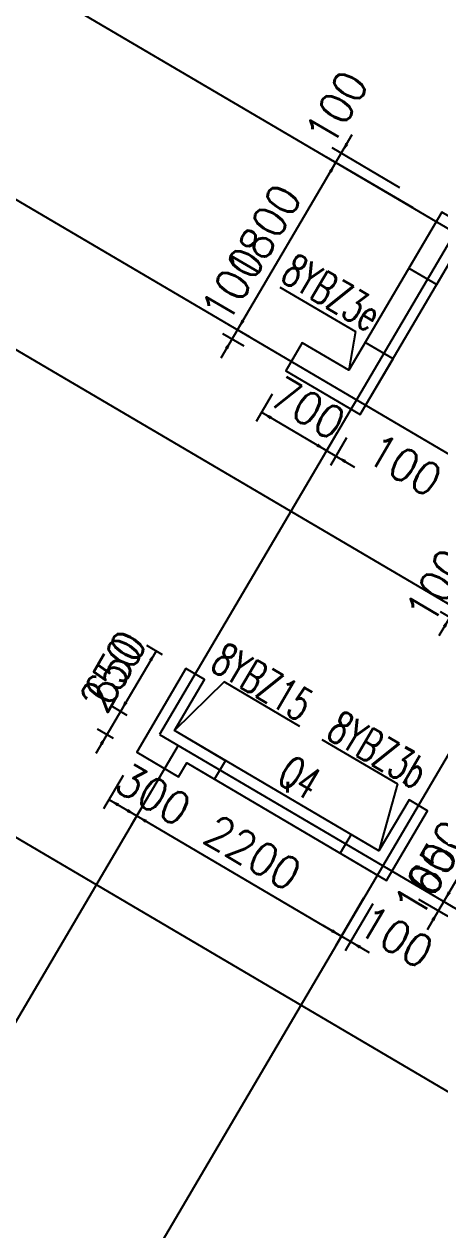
# Model space of a CAD drawing. Extents: x 387171 to 699106, y 11966 to 245688.
# Drawn here: x 595864 to 599719, y 124926 to 136107 of the extents above; entities that cross this region are included whole.
import ezdxf

# ---------------------------------------------------------------- set-up
doc = ezdxf.new("R2010")
doc.units = 0
doc.header["$LTSCALE"] = 100
doc.header["$MEASUREMENT"] = 0
for name, color, linetype in [('b边缘构件', 235, 'Continuous'), ('DOTE', 253, 'Continuous'), ('wall-主楼', 2, 'Continuous'), ('Y阴影', 254, 'Continuous'), ('剪力墙身标注', 7, 'Continuous'), ('小尺寸', 4, 'Continuous'), ('边缘构件标注', 1, 'Continuous')]:
    doc.layers.add(name, color=color, linetype=linetype)
doc.layers.add('配箍校核', color=2, linetype='ByLayer', lineweight=18)
doc.styles.get("Standard").update_dxf_attribs({"font": 'standard'})
doc.dimstyles.get("Standard").update_dxf_attribs({"dimtxt": 300, "dimasz": 100, "dimexe": 100, "dimexo": 250, "dimgap": 100, "dimtad": 0, "dimtoh": 1, "dimdec": 0, "dimdsep": 46, "dimcen": 0.09, "dimclrt": 7, "dimadec": 0, "dimazin": 0, "dimtfac": 1, "dimtdec": 4, "dimtofl": 0, "dimtmove": 0, "dimatfit": 3, "dimfxl": 1, "dimtolj": 1, "dimtzin": 0, "dimarcsym": 0})

# ---------------------------------------------------------------- blocks, each defined once
blk = doc.blocks.new('*D4251')
at = {"layer": '小尺寸', "color": 0, "linetype": 'ByBlock', "lineweight": -2}
for p, q in [((599603, 127712), (599857, 128143)), ((599573, 128078), (599841, 127920)), ((599522, 127992), (599791, 127834))]:
    blk.add_line(p, q, dxfattribs=at)
for points in [[(599755, 127971), (599792, 128065), (599820, 128048)], [(599705, 127884), (599668, 127790), (599639, 127807)]]:
    blk.add_solid(points, dxfattribs=at)
at = {"layer": '小尺寸', "color": 7, "linetype": 'Continuous', "lineweight": -2, "insert": (599583, 128172), "char_height": 300, "width": 476.67, "attachment_point": 5, "rotation": 59.5454}
blk.add_mtext('100', dxfattribs=at)
blk = doc.blocks.new('*D494')
at = {"layer": '小尺寸', "color": 0, "linetype": 'ByBlock', "lineweight": -2}
for p, q in [((599902, 128638), (600171, 128480)), ((599755, 127971), (600085, 128531)), ((599573, 128078), (599841, 127920))]:
    blk.add_line(p, q, dxfattribs=at)
for points in [[(600085, 128531), (600048, 128436), (600020, 128453)], [(599755, 127971), (599792, 128065), (599820, 128048)]]:
    blk.add_solid(points, dxfattribs=at)
at = {"layer": '小尺寸', "color": 7, "linetype": 'Continuous', "lineweight": -2, "insert": (599704, 128378), "char_height": 300, "width": 556.67, "attachment_point": 5, "rotation": 59.5454}
blk.add_mtext('650', dxfattribs=at)
blk = doc.blocks.new('*D1178')
at = {"layer": '小尺寸', "color": 0, "linetype": 'ByBlock', "lineweight": -2}
for p, q in [((597690, 133013), (597944, 133444)), ((597954, 133206), (597756, 133322)), ((597903, 133120), (597705, 133236))]:
    blk.add_line(p, q, dxfattribs=at)
for points in [[(597842, 133272), (597879, 133366), (597907, 133349)], [(597792, 133185), (597755, 133091), (597726, 133108)]]:
    blk.add_solid(points, dxfattribs=at)
at = {"layer": '小尺寸', "color": 7, "linetype": 'Continuous', "lineweight": -2, "insert": (597798, 133690), "char_height": 300, "width": 476.67, "attachment_point": 5, "rotation": 59.5454}
blk.add_mtext('100', dxfattribs=at)
blk = doc.blocks.new('*D914')
at = {"layer": '小尺寸', "color": 0, "linetype": 'ByBlock', "lineweight": -2}
for p, q in [((599470, 134403), (598668, 134874)), ((597842, 133272), (598755, 134823)), ((597954, 133206), (597756, 133322))]:
    blk.add_line(p, q, dxfattribs=at)
for points in [[(598755, 134823), (598718, 134729), (598690, 134746)], [(597842, 133272), (597879, 133366), (597907, 133349)]]:
    blk.add_solid(points, dxfattribs=at)
at = {"layer": '小尺寸', "color": 7, "linetype": 'Continuous', "lineweight": -2, "insert": (598083, 134174), "char_height": 300, "width": 690, "attachment_point": 5, "rotation": 59.5454}
blk.add_mtext('1800', dxfattribs=at)
blk = doc.blocks.new('*D1672')
at = {"layer": '小尺寸', "color": 0, "linetype": 'ByBlock', "lineweight": -2}
for p, q in [((598653, 134651), (598907, 135082)), ((599348, 134590), (598719, 134960)), ((599470, 134403), (598668, 134874))]:
    blk.add_line(p, q, dxfattribs=at)
for points in [[(598805, 134909), (598842, 135004), (598870, 134987)], [(598755, 134823), (598718, 134729), (598690, 134746)]]:
    blk.add_solid(points, dxfattribs=at)
at = {"layer": '小尺寸', "color": 7, "linetype": 'Continuous', "lineweight": -2, "insert": (598761, 135328), "char_height": 300, "width": 476.67, "attachment_point": 5, "rotation": 59.5454}
blk.add_mtext('100', dxfattribs=at)
blk = doc.blocks.new('*D1940')
at = {"layer": '小尺寸', "color": 0, "linetype": 'ByBlock', "lineweight": -2}
for p, q in [((598165, 132676), (598014, 132421)), ((598065, 132507), (598669, 132152)), ((598768, 132321), (598618, 132066))]:
    blk.add_line(p, q, dxfattribs=at)
for points in [[(598065, 132507), (598160, 132471), (598143, 132442)], [(598669, 132152), (598574, 132189), (598591, 132217)]]:
    blk.add_solid(points, dxfattribs=at)
at = {"layer": '小尺寸', "color": 7, "linetype": 'Continuous', "lineweight": -2, "insert": (598494, 132545), "char_height": 300, "width": 566.67, "attachment_point": 5, "rotation": 329.5454}
blk.add_mtext('700', dxfattribs=at)
blk = doc.blocks.new('*D2123')
at = {"layer": '小尺寸', "color": 0, "linetype": 'ByBlock', "lineweight": -2}
for p, q in [((598768, 132321), (598618, 132066)), ((598854, 132271), (598704, 132015)), ((598496, 132254), (598927, 132000))]:
    blk.add_line(p, q, dxfattribs=at)
for points in [[(598669, 132152), (598574, 132189), (598591, 132217)], [(598755, 132102), (598849, 132065), (598833, 132036)]]:
    blk.add_solid(points, dxfattribs=at)
at = {"layer": '小尺寸', "color": 7, "linetype": 'Continuous', "lineweight": -2, "insert": (599390, 132018), "char_height": 300, "width": 476.67, "attachment_point": 5, "rotation": 329.5454}
blk.add_mtext('100', dxfattribs=at)
blk = doc.blocks.new('*D2859')
at = {"layer": '小尺寸', "color": 0, "linetype": 'ByBlock', "lineweight": -2}
for p, q in [((599964, 130864), (599710, 130433)), ((599932, 130651), (599776, 130743)), ((599881, 130565), (599725, 130656))]:
    blk.add_line(p, q, dxfattribs=at)
for points in [[(599862, 130692), (599899, 130787), (599927, 130770)], [(599812, 130606), (599775, 130511), (599746, 130528)]]:
    blk.add_solid(points, dxfattribs=at)
at = {"layer": '小尺寸', "color": 7, "linetype": 'Continuous', "lineweight": -2, "insert": (599690, 130893), "char_height": 300, "width": 476.67, "attachment_point": 5, "rotation": 59.5454}
blk.add_mtext('100', dxfattribs=at)
blk = doc.blocks.new('*D4256')
at = {"layer": '小尺寸', "color": 0, "linetype": 'ByBlock', "lineweight": -2}
for p, q in [((597088, 130293), (596758, 129733)), ((597148, 130257), (597001, 130344)), ((596819, 129697), (596672, 129784))]:
    blk.add_line(p, q, dxfattribs=at)
for points in [[(597088, 130293), (597051, 130199), (597023, 130215)], [(596758, 129733), (596794, 129828), (596823, 129811)]]:
    blk.add_solid(points, dxfattribs=at)
at = {"layer": '小尺寸', "color": 7, "linetype": 'Continuous', "lineweight": -2, "insert": (596707, 130140), "char_height": 300, "width": 556.67, "attachment_point": 5, "rotation": 59.5454}
blk.add_mtext('650', dxfattribs=at)
blk = doc.blocks.new('*D4097')
at = {"layer": '小尺寸', "color": 0, "linetype": 'ByBlock', "lineweight": -2}
for p, q in [((596860, 129905), (596530, 129345)), ((596819, 129697), (596672, 129784)), ((596692, 129482), (596545, 129568))]:
    blk.add_line(p, q, dxfattribs=at)
for points in [[(596758, 129733), (596794, 129828), (596823, 129811)], [(596631, 129517), (596595, 129423), (596566, 129440)]]:
    blk.add_solid(points, dxfattribs=at)
at = {"layer": '小尺寸', "color": 7, "linetype": 'Continuous', "lineweight": -2, "insert": (596670, 130076), "char_height": 300, "width": 566.67, "attachment_point": 5, "rotation": 59.5454}
blk.add_mtext('250', dxfattribs=at)
blk = doc.blocks.new('*D827')
at = {"layer": '小尺寸', "color": 0, "linetype": 'ByBlock', "lineweight": -2}
for p, q in [((596781, 129139), (596599, 128830)), ((596650, 128917), (596909, 128765)), ((597040, 128987), (596858, 128678))]:
    blk.add_line(p, q, dxfattribs=at)
for points in [[(596650, 128917), (596745, 128880), (596728, 128852)], [(596909, 128765), (596814, 128801), (596831, 128830)]]:
    blk.add_solid(points, dxfattribs=at)
at = {"layer": '小尺寸', "color": 7, "linetype": 'Continuous', "lineweight": -2, "insert": (597062, 128964), "char_height": 300, "width": 566.67, "attachment_point": 5, "rotation": 329.5454}
blk.add_mtext('300', dxfattribs=at)
blk = doc.blocks.new('*D427')
at = {"layer": '小尺寸', "color": 0, "linetype": 'ByBlock', "lineweight": -2}
for p, q in [((597040, 128987), (596858, 128678)), ((596909, 128765), (598805, 127649)), ((598936, 127872), (598754, 127563))]:
    blk.add_line(p, q, dxfattribs=at)
for points in [[(596909, 128765), (597003, 128728), (596986, 128700)], [(598805, 127649), (598711, 127686), (598727, 127715)]]:
    blk.add_solid(points, dxfattribs=at)
at = {"layer": '小尺寸', "color": 7, "linetype": 'Continuous', "lineweight": -2, "insert": (597984, 128423), "char_height": 300, "width": 780, "attachment_point": 5, "rotation": 329.5454}
blk.add_mtext('2200', dxfattribs=at)
blk = doc.blocks.new('*D1364')
at = {"layer": '小尺寸', "color": 0, "linetype": 'ByBlock', "lineweight": -2}
for p, q in [((599012, 128002), (598754, 127563)), ((599098, 127951), (598841, 127513)), ((598633, 127751), (599064, 127497))]:
    blk.add_line(p, q, dxfattribs=at)
for points in [[(598805, 127649), (598711, 127686), (598727, 127715)], [(598891, 127599), (598986, 127562), (598969, 127534)]]:
    blk.add_solid(points, dxfattribs=at)
at = {"layer": '小尺寸', "color": 7, "linetype": 'Continuous', "lineweight": -2, "insert": (599310, 127643), "char_height": 300, "width": 476.67, "attachment_point": 5, "rotation": 329.5454}
blk.add_mtext('100', dxfattribs=at)

msp = doc.modelspace()

# ---------------------------------------------------------------- hatches: boundary and pattern name
at = {"layer": 'Y阴影'}
h = msp.add_hatch(dxfattribs=at)
h.set_pattern_fill('ANSI31', color=256, scale=25, angle=-30.45463, style=0)
h.set_pattern_definition([])
h.paths.add_polyline_path([(599736, 134362.2), (599431.9, 133845), (599690.5, 133693), (599842.5, 133951.6), (600230.5, 133723.5), (600382.5, 133982.1)], flags=0)
h = msp.add_hatch(dxfattribs=at)
h.set_pattern_fill('ANSI31', color=256, scale=25, angle=-30.45463, style=0)
h.set_pattern_definition([])
h.paths.add_polyline_path([(598443.3, 133150.2), (598291.3, 132891.6), (598980.9, 132486.1), (599285, 133003.3), (599026.4, 133155.4), (598874.3, 132896.8)], flags=0)
h = msp.add_hatch(dxfattribs=at)
h.set_pattern_fill('ANSI31', color=256, scale=25, angle=-30.45463, style=0)
h.set_pattern_definition([])
h.paths.add_polyline_path([(597363.9, 130130.7), (596907.8, 129354.9), (597295.7, 129126.8), (597371.7, 129256.1), (597630.3, 129104), (597731.7, 129276.4), (597257.6, 129555.2), (597536.3, 130029.3)], flags=0)
h = msp.add_hatch(dxfattribs=at)
h.set_pattern_fill('ANSI31', color=256, scale=25, angle=-30.45463, style=0)
h.set_pattern_definition([])
h.paths.add_polyline_path([(598895.4, 128592.2), (598794.1, 128419.8), (599225.1, 128166.4), (599605.2, 128812.9), (599432.8, 128914.2), (599154, 128440.1)], flags=0)

# ---------------------------------------------------------------- linework, layer by layer
at = {"layer": 'b边缘构件'}
for points in [[(599736, 134362.2), (599431.9, 133845), (599690.5, 133693), (599842.5, 133951.6), (600230.5, 133723.5), (600382.5, 133982.1), (599736, 134362.2)], [(598443.3, 133150.2), (598291.3, 132891.6), (598980.9, 132486.1), (599285, 133003.3), (599026.4, 133155.4), (598874.3, 132896.8), (598443.3, 133150.2)], [(597363.9, 130130.7), (596907.8, 129354.9), (597295.7, 129126.8), (597371.7, 129256.1), (597630.3, 129104), (597731.7, 129276.4), (597257.6, 129555.2), (597536.3, 130029.3), (597363.9, 130130.7)], [(598895.4, 128592.2), (598794.1, 128419.8), (599225.1, 128166.4), (599605.2, 128812.9), (599432.8, 128914.2), (599154, 128440.1), (598895.4, 128592.2)]]:
    msp.add_lwpolyline(points, dxfattribs=at)
at = {"layer": 'DOTE'}
for p, q in [((586716, 141901.7), (605891.9, 130626.7)), ((585803.6, 140350.1), (639805.6, 108598)), ((585195.4, 139315.6), (604371.4, 128040.6)), ((602763.1, 139116), (597120.7, 129519.7)), ((583218.7, 135953.7), (631186.4, 107749.7)), ((600406, 130372.1), (593214.3, 118140.9)), ((597120.7, 129519.7), (633192.4, 108310.3)), ((597293.1, 129418.3), (591317.8, 119256))]:
    msp.add_line(p, q, dxfattribs=at)
at = {"layer": 'wall-主楼'}
for points in [[(600382.5, 133982.1), (599736, 134362.2), (598874.3, 132896.8), (598443.3, 133150.2), (598291.3, 132891.6), (598980.9, 132486.1), (599842.5, 133951.6), (600230.5, 133723.5)], [(597363.9, 130130.7), (596907.8, 129354.9), (597295.7, 129126.8), (597371.7, 129256.1), (599225.1, 128166.4), (599605.2, 128812.9), (599432.8, 128914.2), (599154, 128440.1), (597257.6, 129555.2), (597536.3, 130029.3)]]:
    msp.add_lwpolyline(points, close=True, dxfattribs=at)
at = {"layer": '边缘构件标注', "color": 200}
for p, q in [((598233.6, 133668.2), (598936.1, 133255.2)), ((598936.1, 133255.2), (598874.3, 132896.8)), ((597717.9, 130007.2), (597257.6, 129555.2)), ((598419.7, 129594.6), (597717.9, 130007.2)), ((598623.5, 129474.8), (599325.2, 129062.2)), ((599325.2, 129062.2), (599154, 128440.1))]:
    msp.add_line(p, q, dxfattribs=at)
at = {"layer": '配箍校核'}
for p, q in [((596907.8, 129354.9), (596983.8, 129484.2)), ((597295.7, 129126.8), (596907.8, 129354.9))]:
    msp.add_line(p, q, dxfattribs=at)

# ---------------------------------------------------------------- texts
at = {"layer": '剪力墙身标注', "width": 0.7}
msp.add_text('Q4', height=300, rotation=329.54537, dxfattribs=at).set_placement((598194.1, 129079.9))
at = {"layer": '边缘构件标注', "color": 200, "width": 0.7}
for s, p in [('8YBZ3e', (598227.8, 133733)), ('8YBZ15', (597576.6, 130126.2)), ('8YBZ3b', (598652.3, 129493.7))]:
    msp.add_text(s, height=300, rotation=329.54537, dxfattribs=at).set_placement(p)

# ---------------------------------------------------------------- dimensions: what is measured, and where the dimension line sits
at = {"layer": '小尺寸'}
for base, p1, p2, angle, picture, middle in [((598805.2, 134909.5), (599685.3, 134276), (599563.6, 134463.6), 59.54537, '*D1672', (598564.4, 134993.1)), ((598754.6, 134823.3), (598169.5, 133079.2), (599685.3, 134276), 59.54537, '*D914', (598082.9, 134174.2)), ((597842.2, 133271.6), (598118.9, 132993), (598169.5, 133079.2), 59.54537, '*D1178', (597601.4, 133355.3)), ((598668.6, 132152.2), (598291.3, 132891.6), (598894.7, 132536.8), 329.54537, '*D1940', (598493.6, 132545.1)), ((598754.8, 132101.5), (598894.7, 132536.8), (598980.9, 132486.1), 329.54537, '*D2123', (599055.5, 132214.7)), ((599811.5, 130605.7), (600147.4, 130524.2), (600096.7, 130438), 59.54537, '*D2859', (599493.6, 130558.3)), ((596758.1, 129732.9), (597363.9, 130130.7), (597034.5, 129570.4), 59.54537, '*D4256', (596707.4, 130139.7)), ((596631.4, 129517.4), (597034.5, 129570.4), (596907.8, 129354.9), 59.54537, '*D4097', (596412.1, 129637.6)), ((596908.7, 128764.5), (596907.8, 129354.9), (597166.4, 129202.8), 329.54537, '*D827', (596602.7, 129234.5)), ((598805.2, 127649.5), (597166.4, 129202.8), (599062.8, 128087.7), 329.54537, '*D427', (597983.6, 128422.5)), ((600084.7, 128531), (599357.5, 128204.5), (599686.9, 128764.8), 59.54537, '*D494', (599704.4, 128377.5)), ((599755.2, 127970.7), (599306.8, 128118.3), (599357.5, 128204.5), 59.54537, '*D4251', (599386.7, 127837.1)), ((598891.4, 127598.8), (599138.9, 128217), (599225.1, 128166.4), 329.54537, '*D1364', (598975, 127839.6))]:
    dim = msp.add_linear_dim(base=base, p1=p1, p2=p2, angle=angle, dimstyle='Standard', dxfattribs=at)
    dim.commit()
    dim.dimension.update_dxf_attribs({"geometry": picture, "text_midpoint": middle})

doc.saveas('drawing.dxf')
